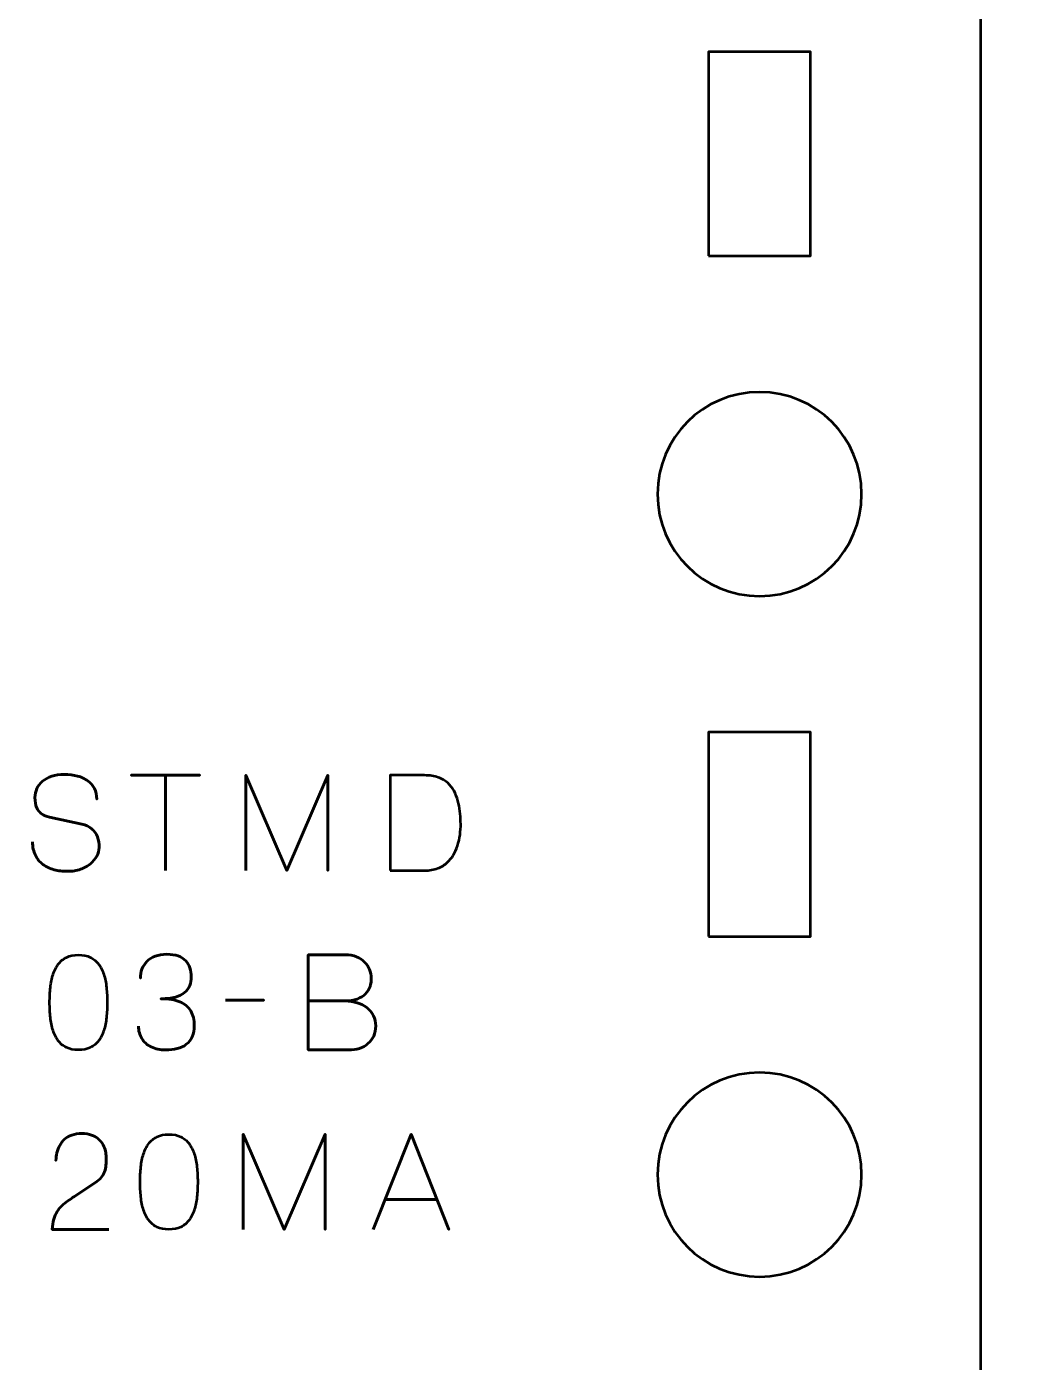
# Model space of a CAD drawing. Header units: centimetres. Extents: x -21 to 0, y -29.7 to 0.
# Drawn here: x -10.654 to -7.684, y -22.202 to -18.276 of the extents above; entities that cross this region are included whole.
import ezdxf

# ---------------------------------------------------------------- set-up
doc = ezdxf.new("R2010")
doc.units = ezdxf.units.CM
doc.header["$MEASUREMENT"] = 0
doc.layers.add('Layer 1', color=7, linetype='Continuous')

msp = doc.modelspace()

# ---------------------------------------------------------------- linework, layer by layer
at = {"layer": 'Layer 1', "color": 22, "lineweight": 53}
msp.add_open_spline([(-21, -29.19991), (-21, -29.19991), (-21, -0.49996), (-21, -0.49996), (-21, -0.49996), (-21, -0.22299), (-20.77691, 0), (-20.49991, 0), (-20.49991, 0), (-20.49991, 0), (-0.5001, 0), (-0.5001, 0), (-0.5001, 0), (-0.22296, 0), (0, -0.22299), (0, -0.49996), (0, -0.49996), (0, -0.49996), (0, -29.19991), (0, -29.19991), (0, -29.19991), (0, -29.47691), (-0.22296, -29.7), (-0.5001, -29.7), (-0.5001, -29.7), (-0.5001, -29.7), (-20.49991, -29.7), (-20.49991, -29.7), (-20.49991, -29.7), (-20.77691, -29.7), (-21, -29.47691), (-21, -29.19991)], degree=3, knots=[0, 0, 0, 0, 0.125, 0.125, 0.125, 0.125, 0.25, 0.25, 0.25, 0.25, 0.375, 0.375, 0.375, 0.375, 0.5, 0.5, 0.5, 0.5, 0.625, 0.625, 0.625, 0.625, 0.75, 0.75, 0.75, 0.75, 0.875, 0.875, 0.875, 0.875, 1, 1, 1, 1], dxfattribs=at)
at = {"layer": 'Layer 1', "color": 114, "lineweight": 53}
msp.add_open_spline([(-13.15006, -25.79993), (-13.15006, -25.79993), (-13.15006, -15.49995), (-13.15006, -15.49995), (-13.15006, -15.49995), (-13.15006, -15.22295), (-12.92697, -14.99999), (-12.64997, -14.99999), (-12.64997, -14.99999), (-12.64997, -14.99999), (-8.3501, -14.99999), (-8.3501, -14.99999), (-8.3501, -14.99999), (-8.07296, -14.99999), (-7.85, -15.22295), (-7.85, -15.49995), (-7.85, -15.49995), (-7.85, -15.49995), (-7.85, -25.79993), (-7.85, -25.79993), (-7.85, -25.79993), (-7.85, -26.07693), (-8.07296, -26.30003), (-8.3501, -26.30003), (-8.3501, -26.30003), (-8.3501, -26.30003), (-12.64997, -26.30003), (-12.64997, -26.30003), (-12.64997, -26.30003), (-12.92697, -26.30003), (-13.15006, -26.07693), (-13.15006, -25.79993)], degree=3, knots=[0, 0, 0, 0, 0.125, 0.125, 0.125, 0.125, 0.25, 0.25, 0.25, 0.25, 0.375, 0.375, 0.375, 0.375, 0.5, 0.5, 0.5, 0.5, 0.625, 0.625, 0.625, 0.625, 0.75, 0.75, 0.75, 0.75, 0.875, 0.875, 0.875, 0.875, 1, 1, 1, 1], dxfattribs=at)
at = {"layer": 'Layer 1', "lineweight": 53}
for points in [[(-8.6501, -18.94997), (-8.6501, -18.94997), (-8.6501, -18.34997), (-8.6501, -18.34997), (-8.6501, -18.34997), (-8.6501, -18.34997), (-8.3501, -18.34997), (-8.3501, -18.34997), (-8.3501, -18.34997), (-8.3501, -18.34997), (-8.3501, -18.94997), (-8.3501, -18.94997), (-8.3501, -18.94997), (-8.3501, -18.94997), (-8.6501, -18.94997), (-8.6501, -18.94997)], [(-8.50003, -19.35002), (-8.33436, -19.35002), (-8.20003, -19.48426), (-8.20003, -19.65003), (-8.20003, -19.65003), (-8.20003, -19.81569), (-8.33436, -19.95003), (-8.50003, -19.95003), (-8.50003, -19.95003), (-8.66566, -19.95003), (-8.80003, -19.81569), (-8.80003, -19.65003), (-8.80003, -19.65003), (-8.80003, -19.48426), (-8.66566, -19.35002), (-8.50003, -19.35002)], [(-8.6501, -20.94994), (-8.6501, -20.94994), (-8.6501, -20.34994), (-8.6501, -20.34994), (-8.6501, -20.34994), (-8.6501, -20.34994), (-8.3501, -20.34994), (-8.3501, -20.34994), (-8.3501, -20.34994), (-8.3501, -20.34994), (-8.3501, -20.94994), (-8.3501, -20.94994), (-8.3501, -20.94994), (-8.3501, -20.94994), (-8.6501, -20.94994), (-8.6501, -20.94994)], [(-8.50003, -21.34999), (-8.33436, -21.34999), (-8.20003, -21.48433), (-8.20003, -21.64999), (-8.20003, -21.64999), (-8.20003, -21.81562), (-8.33436, -21.95), (-8.50003, -21.95), (-8.50003, -21.95), (-8.66566, -21.95), (-8.80003, -21.81562), (-8.80003, -21.64999), (-8.80003, -21.64999), (-8.80003, -21.48433), (-8.66566, -21.34999), (-8.50003, -21.34999)]]:
    msp.add_open_spline(points, degree=3, knots=[0, 0, 0, 0, 0.25, 0.25, 0.25, 0.25, 0.5, 0.5, 0.5, 0.5, 0.75, 0.75, 0.75, 0.75, 1, 1, 1, 1], dxfattribs=at)
at = {"layer": 'Layer 1', "color": 30, "lineweight": 53}
for points, knots in [([(-10.63666, -20.67172), (-10.63653, -20.68718), (-10.63381, -20.70044), (-10.62838, -20.7115), (-10.62838, -20.7115), (-10.62301, -20.72249), (-10.61551, -20.73148), (-10.60607, -20.73847), (-10.60607, -20.73847), (-10.59656, -20.74539), (-10.58563, -20.7505), (-10.57328, -20.7538), (-10.57328, -20.7538), (-10.56099, -20.75703), (-10.54779, -20.75865), (-10.53382, -20.75865), (-10.53382, -20.75865), (-10.51972, -20.75858), (-10.50705, -20.75651), (-10.49573, -20.75257), (-10.49573, -20.75257), (-10.48448, -20.74862), (-10.47484, -20.74332), (-10.46675, -20.73666), (-10.46675, -20.73666), (-10.45873, -20.73), (-10.45253, -20.72256), (-10.44813, -20.71428), (-10.44813, -20.71428), (-10.44373, -20.706), (-10.4414, -20.69753), (-10.44108, -20.6888), (-10.44108, -20.6888), (-10.44069, -20.67735), (-10.44237, -20.66687), (-10.44606, -20.65743), (-10.44606, -20.65743), (-10.44974, -20.64799), (-10.45544, -20.6401), (-10.46313, -20.63363), (-10.46313, -20.63363), (-10.47076, -20.62716), (-10.4804, -20.62263), (-10.49191, -20.62011), (-10.49191, -20.62011), (-10.49191, -20.62011), (-10.58699, -20.59954), (-10.58699, -20.59954), (-10.58699, -20.59954), (-10.59591, -20.59767), (-10.60361, -20.5945), (-10.60995, -20.5901), (-10.60995, -20.5901), (-10.61629, -20.58564), (-10.6212, -20.57949), (-10.62456, -20.5716), (-10.62456, -20.5716), (-10.62793, -20.56378), (-10.62967, -20.55382), (-10.62967, -20.54172), (-10.62967, -20.54172), (-10.62967, -20.53254), (-10.6278, -20.52387), (-10.62398, -20.51572), (-10.62398, -20.51572), (-10.62023, -20.50757), (-10.61467, -20.50039), (-10.60736, -20.49406), (-10.60736, -20.49406), (-10.60005, -20.48778), (-10.591, -20.48287), (-10.58026, -20.47931), (-10.58026, -20.47931), (-10.56946, -20.47569), (-10.55711, -20.47388), (-10.54314, -20.47381), (-10.54314, -20.47381), (-10.5291, -20.47381), (-10.51623, -20.47543), (-10.50446, -20.47866), (-10.50446, -20.47866), (-10.49275, -20.4819), (-10.4826, -20.48655), (-10.47406, -20.49276), (-10.47406, -20.49276), (-10.46553, -20.49897), (-10.45893, -20.5066), (-10.4544, -20.51553), (-10.4544, -20.51553), (-10.44987, -20.52452), (-10.44774, -20.5348), (-10.44806, -20.54638), (-10.44806, -20.54638), (-10.44774, -20.5348), (-10.44987, -20.52452), (-10.4544, -20.51553), (-10.4544, -20.51553), (-10.45893, -20.5066), (-10.46553, -20.49897), (-10.47406, -20.49276), (-10.47406, -20.49276), (-10.4826, -20.48655), (-10.49275, -20.4819), (-10.50446, -20.47866), (-10.50446, -20.47866), (-10.51623, -20.47543), (-10.5291, -20.47381), (-10.54314, -20.47381), (-10.54314, -20.47381), (-10.55711, -20.47388), (-10.56946, -20.47569), (-10.58026, -20.47931), (-10.58026, -20.47931), (-10.591, -20.48287), (-10.60005, -20.48778), (-10.60736, -20.49406), (-10.60736, -20.49406), (-10.61467, -20.50039), (-10.62023, -20.50757), (-10.62398, -20.51572), (-10.62398, -20.51572), (-10.6278, -20.52387), (-10.62967, -20.53254), (-10.62967, -20.54172), (-10.62967, -20.54172), (-10.62967, -20.55382), (-10.62799, -20.56378), (-10.62476, -20.57154), (-10.62476, -20.57154), (-10.62146, -20.57936), (-10.61661, -20.58544), (-10.61027, -20.58991), (-10.61027, -20.58991), (-10.60393, -20.5943), (-10.59617, -20.59754), (-10.58699, -20.59954), (-10.58699, -20.59954), (-10.58699, -20.59954), (-10.49191, -20.62011), (-10.49191, -20.62011), (-10.49191, -20.62011), (-10.48014, -20.62263), (-10.47044, -20.62716), (-10.46281, -20.63363), (-10.46281, -20.63363), (-10.45511, -20.6401), (-10.44949, -20.64799), (-10.44586, -20.65743), (-10.44586, -20.65743), (-10.44231, -20.66687), (-10.44069, -20.67735), (-10.44108, -20.6888), (-10.44108, -20.6888), (-10.4414, -20.69753), (-10.44373, -20.706), (-10.44813, -20.71428), (-10.44813, -20.71428), (-10.45253, -20.72256), (-10.45873, -20.73), (-10.46675, -20.73666), (-10.46675, -20.73666), (-10.47484, -20.74332), (-10.48448, -20.74862), (-10.49573, -20.75257), (-10.49573, -20.75257), (-10.50705, -20.75651), (-10.51972, -20.75858), (-10.53382, -20.75865), (-10.53382, -20.75865), (-10.54779, -20.75865), (-10.56099, -20.75703), (-10.57328, -20.7538), (-10.57328, -20.7538), (-10.58563, -20.7505), (-10.59656, -20.74539), (-10.60607, -20.73847), (-10.60607, -20.73847), (-10.61551, -20.73148), (-10.62301, -20.72249), (-10.62838, -20.7115), (-10.62838, -20.7115), (-10.63381, -20.70044), (-10.63653, -20.68718), (-10.63666, -20.67172)], [0, 0, 0, 0, 0.0217391, 0.0217391, 0.0217391, 0.0217391, 0.0434783, 0.0434783, 0.0434783, 0.0434783, 0.0652174, 0.0652174, 0.0652174, 0.0652174, 0.0869565, 0.0869565, 0.0869565, 0.0869565, 0.1086957, 0.1086957, 0.1086957, 0.1086957, 0.1304348, 0.1304348, 0.1304348, 0.1304348, 0.1521739, 0.1521739, 0.1521739, 0.1521739, 0.173913, 0.173913, 0.173913, 0.173913, 0.1956522, 0.1956522, 0.1956522, 0.1956522, 0.2173913, 0.2173913, 0.2173913, 0.2173913, 0.2391304, 0.2391304, 0.2391304, 0.2391304, 0.2608696, 0.2608696, 0.2608696, 0.2608696, 0.2826087, 0.2826087, 0.2826087, 0.2826087, 0.3043478, 0.3043478, 0.3043478, 0.3043478, 0.326087, 0.326087, 0.326087, 0.326087, 0.3478261, 0.3478261, 0.3478261, 0.3478261, 0.3695652, 0.3695652, 0.3695652, 0.3695652, 0.3913043, 0.3913043, 0.3913043, 0.3913043, 0.4130435, 0.4130435, 0.4130435, 0.4130435, 0.4347826, 0.4347826, 0.4347826, 0.4347826, 0.4565217, 0.4565217, 0.4565217, 0.4565217, 0.4782609, 0.4782609, 0.4782609, 0.4782609, 0.5, 0.5, 0.5, 0.5, 0.5217391, 0.5217391, 0.5217391, 0.5217391, 0.5434783, 0.5434783, 0.5434783, 0.5434783, 0.5652174, 0.5652174, 0.5652174, 0.5652174, 0.5869565, 0.5869565, 0.5869565, 0.5869565, 0.6086957, 0.6086957, 0.6086957, 0.6086957, 0.6304348, 0.6304348, 0.6304348, 0.6304348, 0.6521739, 0.6521739, 0.6521739, 0.6521739, 0.673913, 0.673913, 0.673913, 0.673913, 0.6956522, 0.6956522, 0.6956522, 0.6956522, 0.7173913, 0.7173913, 0.7173913, 0.7173913, 0.7391304, 0.7391304, 0.7391304, 0.7391304, 0.7608696, 0.7608696, 0.7608696, 0.7608696, 0.7826087, 0.7826087, 0.7826087, 0.7826087, 0.8043478, 0.8043478, 0.8043478, 0.8043478, 0.826087, 0.826087, 0.826087, 0.826087, 0.8478261, 0.8478261, 0.8478261, 0.8478261, 0.8695652, 0.8695652, 0.8695652, 0.8695652, 0.8913043, 0.8913043, 0.8913043, 0.8913043, 0.9130435, 0.9130435, 0.9130435, 0.9130435, 0.9347826, 0.9347826, 0.9347826, 0.9347826, 0.9565217, 0.9565217, 0.9565217, 0.9565217, 0.9782609, 0.9782609, 0.9782609, 0.9782609, 1, 1, 1, 1]), ([(-10.24627, -20.75632), (-10.24627, -20.75632), (-10.24627, -20.47653), (-10.24627, -20.47653), (-10.24627, -20.47653), (-10.24627, -20.47653), (-10.34678, -20.47653), (-10.34678, -20.47653), (-10.34678, -20.47653), (-10.34678, -20.47653), (-10.14499, -20.47653), (-10.14499, -20.47653), (-10.14499, -20.47653), (-10.14499, -20.47653), (-10.24627, -20.47653), (-10.24627, -20.47653), (-10.24627, -20.47653), (-10.24627, -20.47653), (-10.24627, -20.75632), (-10.24627, -20.75632)], [0, 0, 0, 0, 0.2, 0.2, 0.2, 0.2, 0.4, 0.4, 0.4, 0.4, 0.6, 0.6, 0.6, 0.6, 0.8, 0.8, 0.8, 0.8, 1, 1, 1, 1]), ([(-10.00956, -20.75632), (-10.00956, -20.75632), (-10.00956, -20.47653), (-10.00956, -20.47653), (-10.00956, -20.47653), (-10.00956, -20.47653), (-9.88926, -20.75632), (-9.88926, -20.75632), (-9.88926, -20.75632), (-9.88926, -20.75632), (-9.76857, -20.47653), (-9.76857, -20.47653), (-9.76857, -20.47653), (-9.76857, -20.47653), (-9.76857, -20.75632), (-9.76857, -20.75632), (-9.76857, -20.75632), (-9.76857, -20.75632), (-9.76857, -20.47653), (-9.76857, -20.47653), (-9.76857, -20.47653), (-9.76857, -20.47653), (-9.88926, -20.75632), (-9.88926, -20.75632), (-9.88926, -20.75632), (-9.88926, -20.75632), (-10.00956, -20.47653), (-10.00956, -20.47653), (-10.00956, -20.47653), (-10.00956, -20.47653), (-10.00956, -20.75632), (-10.00956, -20.75632)], [0, 0, 0, 0, 0.125, 0.125, 0.125, 0.125, 0.25, 0.25, 0.25, 0.25, 0.375, 0.375, 0.375, 0.375, 0.5, 0.5, 0.5, 0.5, 0.625, 0.625, 0.625, 0.625, 0.75, 0.75, 0.75, 0.75, 0.875, 0.875, 0.875, 0.875, 1, 1, 1, 1]), ([(-9.58541, -20.75632), (-9.58541, -20.75632), (-9.58541, -20.47653), (-9.58541, -20.47653), (-9.58541, -20.47653), (-9.58541, -20.47653), (-9.48451, -20.47653), (-9.48451, -20.47653), (-9.48451, -20.47653), (-9.46919, -20.47659), (-9.45593, -20.4786), (-9.44474, -20.48254), (-9.44474, -20.48254), (-9.43361, -20.48649), (-9.42417, -20.49192), (-9.41654, -20.49878), (-9.41654, -20.49878), (-9.40884, -20.5057), (-9.40263, -20.51365), (-9.39778, -20.52258), (-9.39778, -20.52258), (-9.39293, -20.53157), (-9.38918, -20.54114), (-9.38653, -20.55129), (-9.38653, -20.55129), (-9.38388, -20.56138), (-9.382, -20.57167), (-9.38084, -20.58208), (-9.38084, -20.58208), (-9.37967, -20.59249), (-9.3789, -20.60258), (-9.37857, -20.61235), (-9.37857, -20.61235), (-9.37812, -20.62212), (-9.37844, -20.6324), (-9.37948, -20.6432), (-9.37948, -20.6432), (-9.38051, -20.654), (-9.38245, -20.6648), (-9.38536, -20.67554), (-9.38536, -20.67554), (-9.38821, -20.68628), (-9.39228, -20.69649), (-9.39752, -20.70613), (-9.39752, -20.70613), (-9.4027, -20.71583), (-9.40929, -20.72443), (-9.41719, -20.73194), (-9.41719, -20.73194), (-9.42514, -20.73944), (-9.43465, -20.74539), (-9.44577, -20.74972), (-9.44577, -20.74972), (-9.4569, -20.75406), (-9.46983, -20.75626), (-9.48451, -20.75632), (-9.48451, -20.75632), (-9.48451, -20.75632), (-9.58541, -20.75632), (-9.58541, -20.75632)], [0, 0, 0, 0, 0.0666667, 0.0666667, 0.0666667, 0.0666667, 0.1333333, 0.1333333, 0.1333333, 0.1333333, 0.2, 0.2, 0.2, 0.2, 0.2666667, 0.2666667, 0.2666667, 0.2666667, 0.3333333, 0.3333333, 0.3333333, 0.3333333, 0.4, 0.4, 0.4, 0.4, 0.4666667, 0.4666667, 0.4666667, 0.4666667, 0.5333333, 0.5333333, 0.5333333, 0.5333333, 0.6, 0.6, 0.6, 0.6, 0.6666667, 0.6666667, 0.6666667, 0.6666667, 0.7333333, 0.7333333, 0.7333333, 0.7333333, 0.8, 0.8, 0.8, 0.8, 0.8666667, 0.8666667, 0.8666667, 0.8666667, 0.9333333, 0.9333333, 0.9333333, 0.9333333, 1, 1, 1, 1]), ([(-9.58541, -20.75632), (-9.58541, -20.75632), (-9.58541, -20.47653), (-9.58541, -20.47653), (-9.58541, -20.47653), (-9.58541, -20.47653), (-9.48451, -20.47653), (-9.48451, -20.47653), (-9.48451, -20.47653), (-9.46919, -20.47659), (-9.45593, -20.4786), (-9.44474, -20.48254), (-9.44474, -20.48254), (-9.43361, -20.48649), (-9.42417, -20.49192), (-9.41654, -20.49878), (-9.41654, -20.49878), (-9.40884, -20.5057), (-9.40263, -20.51365), (-9.39778, -20.52258), (-9.39778, -20.52258), (-9.39293, -20.53157), (-9.38918, -20.54114), (-9.38653, -20.55129), (-9.38653, -20.55129), (-9.38388, -20.56138), (-9.382, -20.57167), (-9.38084, -20.58208), (-9.38084, -20.58208), (-9.37967, -20.59249), (-9.3789, -20.60258), (-9.37857, -20.61235), (-9.37857, -20.61235), (-9.37812, -20.62212), (-9.37844, -20.6324), (-9.37948, -20.6432), (-9.37948, -20.6432), (-9.38051, -20.654), (-9.38245, -20.6648), (-9.38536, -20.67554), (-9.38536, -20.67554), (-9.38821, -20.68628), (-9.39228, -20.69649), (-9.39752, -20.70613), (-9.39752, -20.70613), (-9.4027, -20.71583), (-9.40929, -20.72443), (-9.41719, -20.73194), (-9.41719, -20.73194), (-9.42514, -20.73944), (-9.43465, -20.74539), (-9.44577, -20.74972), (-9.44577, -20.74972), (-9.4569, -20.75406), (-9.46983, -20.75626), (-9.48451, -20.75632), (-9.48451, -20.75632), (-9.48451, -20.75632), (-9.58541, -20.75632), (-9.58541, -20.75632)], [0, 0, 0, 0, 0.0666667, 0.0666667, 0.0666667, 0.0666667, 0.1333333, 0.1333333, 0.1333333, 0.1333333, 0.2, 0.2, 0.2, 0.2, 0.2666667, 0.2666667, 0.2666667, 0.2666667, 0.3333333, 0.3333333, 0.3333333, 0.3333333, 0.4, 0.4, 0.4, 0.4, 0.4666667, 0.4666667, 0.4666667, 0.4666667, 0.5333333, 0.5333333, 0.5333333, 0.5333333, 0.6, 0.6, 0.6, 0.6, 0.6666667, 0.6666667, 0.6666667, 0.6666667, 0.7333333, 0.7333333, 0.7333333, 0.7333333, 0.8, 0.8, 0.8, 0.8, 0.8666667, 0.8666667, 0.8666667, 0.8666667, 0.9333333, 0.9333333, 0.9333333, 0.9333333, 1, 1, 1, 1]), ([(-10.5018, -21.2837), (-10.48822, -21.28364), (-10.47651, -21.28124), (-10.46675, -21.27659), (-10.46675, -21.27659), (-10.45705, -21.27193), (-10.44896, -21.26527), (-10.44249, -21.25679), (-10.44249, -21.25679), (-10.43609, -21.24826), (-10.43105, -21.23817), (-10.42729, -21.22653), (-10.42729, -21.22653), (-10.42361, -21.21488), (-10.42096, -21.20214), (-10.41947, -21.18817), (-10.41947, -21.18817), (-10.41792, -21.1742), (-10.41714, -21.15952), (-10.41721, -21.144), (-10.41721, -21.144), (-10.41714, -21.12854), (-10.41792, -21.11386), (-10.41947, -21.09995), (-10.41947, -21.09995), (-10.42096, -21.08605), (-10.42361, -21.07324), (-10.42729, -21.0616), (-10.42729, -21.0616), (-10.43105, -21.05002), (-10.43609, -21.03993), (-10.44249, -21.03133), (-10.44249, -21.03133), (-10.44896, -21.02279), (-10.45705, -21.01613), (-10.46675, -21.01148), (-10.46675, -21.01148), (-10.47651, -21.00675), (-10.48822, -21.00436), (-10.5018, -21.0043), (-10.5018, -21.0043), (-10.51538, -21.00436), (-10.52709, -21.00675), (-10.53686, -21.01148), (-10.53686, -21.01148), (-10.54656, -21.01613), (-10.55464, -21.02279), (-10.56111, -21.03133), (-10.56111, -21.03133), (-10.56751, -21.03993), (-10.57256, -21.05002), (-10.57631, -21.0616), (-10.57631, -21.0616), (-10.58, -21.07324), (-10.58265, -21.08605), (-10.58414, -21.09995), (-10.58414, -21.09995), (-10.58569, -21.11386), (-10.58646, -21.12854), (-10.5864, -21.144), (-10.5864, -21.144), (-10.58646, -21.15952), (-10.58569, -21.1742), (-10.58414, -21.18817), (-10.58414, -21.18817), (-10.58265, -21.20214), (-10.58, -21.21488), (-10.57631, -21.22653), (-10.57631, -21.22653), (-10.57256, -21.23817), (-10.56751, -21.24826), (-10.56111, -21.25679), (-10.56111, -21.25679), (-10.55464, -21.26527), (-10.54656, -21.27193), (-10.53686, -21.27659), (-10.53686, -21.27659), (-10.52709, -21.28124), (-10.51538, -21.28364), (-10.5018, -21.2837)], [0, 0, 0, 0, 0.05, 0.05, 0.05, 0.05, 0.1, 0.1, 0.1, 0.1, 0.15, 0.15, 0.15, 0.15, 0.2, 0.2, 0.2, 0.2, 0.25, 0.25, 0.25, 0.25, 0.3, 0.3, 0.3, 0.3, 0.35, 0.35, 0.35, 0.35, 0.4, 0.4, 0.4, 0.4, 0.45, 0.45, 0.45, 0.45, 0.5, 0.5, 0.5, 0.5, 0.55, 0.55, 0.55, 0.55, 0.6, 0.6, 0.6, 0.6, 0.65, 0.65, 0.65, 0.65, 0.7, 0.7, 0.7, 0.7, 0.75, 0.75, 0.75, 0.75, 0.8, 0.8, 0.8, 0.8, 0.85, 0.85, 0.85, 0.85, 0.9, 0.9, 0.9, 0.9, 0.95, 0.95, 0.95, 0.95, 1, 1, 1, 1]), ([(-10.5018, -21.2837), (-10.48822, -21.28364), (-10.47651, -21.28124), (-10.46675, -21.27659), (-10.46675, -21.27659), (-10.45705, -21.27193), (-10.44896, -21.26527), (-10.44249, -21.25679), (-10.44249, -21.25679), (-10.43609, -21.24826), (-10.43105, -21.23817), (-10.42729, -21.22653), (-10.42729, -21.22653), (-10.42361, -21.21488), (-10.42096, -21.20214), (-10.41947, -21.18817), (-10.41947, -21.18817), (-10.41792, -21.1742), (-10.41714, -21.15952), (-10.41721, -21.144), (-10.41721, -21.144), (-10.41714, -21.12854), (-10.41792, -21.11386), (-10.41947, -21.09995), (-10.41947, -21.09995), (-10.42096, -21.08605), (-10.42361, -21.07324), (-10.42729, -21.0616), (-10.42729, -21.0616), (-10.43105, -21.05002), (-10.43609, -21.03993), (-10.44249, -21.03133), (-10.44249, -21.03133), (-10.44896, -21.02279), (-10.45705, -21.01613), (-10.46675, -21.01148), (-10.46675, -21.01148), (-10.47651, -21.00675), (-10.48822, -21.00436), (-10.5018, -21.0043), (-10.5018, -21.0043), (-10.51538, -21.00436), (-10.52709, -21.00675), (-10.53686, -21.01148), (-10.53686, -21.01148), (-10.54656, -21.01613), (-10.55464, -21.02279), (-10.56111, -21.03133), (-10.56111, -21.03133), (-10.56751, -21.03993), (-10.57256, -21.05002), (-10.57631, -21.0616), (-10.57631, -21.0616), (-10.58, -21.07324), (-10.58265, -21.08605), (-10.58414, -21.09995), (-10.58414, -21.09995), (-10.58569, -21.11386), (-10.58646, -21.12854), (-10.5864, -21.144), (-10.5864, -21.144), (-10.58646, -21.15952), (-10.58569, -21.1742), (-10.58414, -21.18817), (-10.58414, -21.18817), (-10.58265, -21.20214), (-10.58, -21.21488), (-10.57631, -21.22653), (-10.57631, -21.22653), (-10.57256, -21.23817), (-10.56751, -21.24826), (-10.56111, -21.25679), (-10.56111, -21.25679), (-10.55464, -21.26527), (-10.54656, -21.27193), (-10.53686, -21.27659), (-10.53686, -21.27659), (-10.52709, -21.28124), (-10.51538, -21.28364), (-10.5018, -21.2837)], [0, 0, 0, 0, 0.05, 0.05, 0.05, 0.05, 0.1, 0.1, 0.1, 0.1, 0.15, 0.15, 0.15, 0.15, 0.2, 0.2, 0.2, 0.2, 0.25, 0.25, 0.25, 0.25, 0.3, 0.3, 0.3, 0.3, 0.35, 0.35, 0.35, 0.35, 0.4, 0.4, 0.4, 0.4, 0.45, 0.45, 0.45, 0.45, 0.5, 0.5, 0.5, 0.5, 0.55, 0.55, 0.55, 0.55, 0.6, 0.6, 0.6, 0.6, 0.65, 0.65, 0.65, 0.65, 0.7, 0.7, 0.7, 0.7, 0.75, 0.75, 0.75, 0.75, 0.8, 0.8, 0.8, 0.8, 0.85, 0.85, 0.85, 0.85, 0.9, 0.9, 0.9, 0.9, 0.95, 0.95, 0.95, 0.95, 1, 1, 1, 1]), ([(-10.32524, -21.21346), (-10.32517, -21.22743), (-10.32194, -21.23959), (-10.31554, -21.25013), (-10.31554, -21.25013), (-10.30914, -21.26061), (-10.30002, -21.26882), (-10.28812, -21.27471), (-10.28812, -21.27471), (-10.27621, -21.2806), (-10.26192, -21.28357), (-10.2453, -21.2837), (-10.2453, -21.2837), (-10.23282, -21.2837), (-10.2215, -21.28241), (-10.21121, -21.27969), (-10.21121, -21.27969), (-10.201, -21.27697), (-10.1922, -21.27277), (-10.18476, -21.26701), (-10.18476, -21.26701), (-10.17732, -21.26126), (-10.17163, -21.25382), (-10.16756, -21.24476), (-10.16756, -21.24476), (-10.16355, -21.23565), (-10.16154, -21.22471), (-10.16148, -21.21191), (-10.16148, -21.21191), (-10.16141, -21.19483), (-10.16491, -21.18041), (-10.17183, -21.1687), (-10.17183, -21.1687), (-10.17875, -21.157), (-10.18948, -21.1482), (-10.20391, -21.14219), (-10.20391, -21.14219), (-10.21833, -21.13617), (-10.23683, -21.13313), (-10.25927, -21.13313), (-10.25927, -21.13313), (-10.24252, -21.1332), (-10.22848, -21.13165), (-10.21704, -21.12848), (-10.21704, -21.12848), (-10.20565, -21.12531), (-10.19653, -21.12084), (-10.18968, -21.11502), (-10.18968, -21.11502), (-10.18282, -21.10927), (-10.17784, -21.10241), (-10.17487, -21.09452), (-10.17487, -21.09452), (-10.17183, -21.08669), (-10.17034, -21.07809), (-10.1704, -21.06871), (-10.1704, -21.06871), (-10.17034, -21.05934), (-10.17163, -21.05067), (-10.17422, -21.04265), (-10.17422, -21.04265), (-10.17674, -21.03463), (-10.18088, -21.02758), (-10.18651, -21.02157), (-10.18651, -21.02157), (-10.19213, -21.01555), (-10.19957, -21.01083), (-10.20869, -21.00747), (-10.20869, -21.00747), (-10.21788, -21.0041), (-10.22907, -21.00242), (-10.24219, -21.00236), (-10.24219, -21.00236), (-10.25526, -21.00242), (-10.26671, -21.00436), (-10.27641, -21.00811), (-10.27641, -21.00811), (-10.28617, -21.01186), (-10.29419, -21.01697), (-10.30066, -21.02351), (-10.30066, -21.02351), (-10.30707, -21.03004), (-10.31185, -21.03748), (-10.31502, -21.04588), (-10.31502, -21.04588), (-10.31825, -21.05429), (-10.31981, -21.06322), (-10.31981, -21.0726), (-10.31981, -21.0726), (-10.31981, -21.06322), (-10.31825, -21.05429), (-10.31502, -21.04588), (-10.31502, -21.04588), (-10.31185, -21.03748), (-10.30707, -21.03004), (-10.30066, -21.02351), (-10.30066, -21.02351), (-10.29419, -21.01697), (-10.28617, -21.01186), (-10.27641, -21.00811), (-10.27641, -21.00811), (-10.26671, -21.00436), (-10.25526, -21.00242), (-10.24219, -21.00236), (-10.24219, -21.00236), (-10.22907, -21.00242), (-10.21788, -21.0041), (-10.20869, -21.00747), (-10.20869, -21.00747), (-10.19957, -21.01083), (-10.19213, -21.01555), (-10.18651, -21.02157), (-10.18651, -21.02157), (-10.18088, -21.02758), (-10.17674, -21.03463), (-10.17422, -21.04265), (-10.17422, -21.04265), (-10.17163, -21.05067), (-10.17034, -21.05934), (-10.1704, -21.06871), (-10.1704, -21.06871), (-10.17034, -21.07809), (-10.17183, -21.08669), (-10.17487, -21.09452), (-10.17487, -21.09452), (-10.17784, -21.10241), (-10.18282, -21.10927), (-10.18968, -21.11502), (-10.18968, -21.11502), (-10.19653, -21.12084), (-10.20565, -21.12531), (-10.21704, -21.12848), (-10.21704, -21.12848), (-10.22848, -21.13165), (-10.24252, -21.1332), (-10.25927, -21.13313), (-10.25927, -21.13313), (-10.23683, -21.13313), (-10.21833, -21.13617), (-10.20391, -21.14219), (-10.20391, -21.14219), (-10.18948, -21.1482), (-10.17875, -21.157), (-10.17183, -21.1687), (-10.17183, -21.1687), (-10.16491, -21.18041), (-10.16141, -21.19483), (-10.16148, -21.21191), (-10.16148, -21.21191), (-10.16154, -21.22471), (-10.16355, -21.23565), (-10.16756, -21.24476), (-10.16756, -21.24476), (-10.17163, -21.25382), (-10.17732, -21.26126), (-10.18476, -21.26701), (-10.18476, -21.26701), (-10.1922, -21.27277), (-10.201, -21.27697), (-10.21121, -21.27969), (-10.21121, -21.27969), (-10.2215, -21.28241), (-10.23282, -21.2837), (-10.2453, -21.2837), (-10.2453, -21.2837), (-10.26192, -21.28357), (-10.27621, -21.2806), (-10.28812, -21.27471), (-10.28812, -21.27471), (-10.30002, -21.26882), (-10.30914, -21.26061), (-10.31554, -21.25013), (-10.31554, -21.25013), (-10.32194, -21.23959), (-10.32517, -21.22743), (-10.32524, -21.21346)], [0, 0, 0, 0, 0.0227273, 0.0227273, 0.0227273, 0.0227273, 0.0454545, 0.0454545, 0.0454545, 0.0454545, 0.0681818, 0.0681818, 0.0681818, 0.0681818, 0.0909091, 0.0909091, 0.0909091, 0.0909091, 0.1136364, 0.1136364, 0.1136364, 0.1136364, 0.1363636, 0.1363636, 0.1363636, 0.1363636, 0.1590909, 0.1590909, 0.1590909, 0.1590909, 0.1818182, 0.1818182, 0.1818182, 0.1818182, 0.2045455, 0.2045455, 0.2045455, 0.2045455, 0.2272727, 0.2272727, 0.2272727, 0.2272727, 0.25, 0.25, 0.25, 0.25, 0.2727273, 0.2727273, 0.2727273, 0.2727273, 0.2954545, 0.2954545, 0.2954545, 0.2954545, 0.3181818, 0.3181818, 0.3181818, 0.3181818, 0.3409091, 0.3409091, 0.3409091, 0.3409091, 0.3636364, 0.3636364, 0.3636364, 0.3636364, 0.3863636, 0.3863636, 0.3863636, 0.3863636, 0.4090909, 0.4090909, 0.4090909, 0.4090909, 0.4318182, 0.4318182, 0.4318182, 0.4318182, 0.4545455, 0.4545455, 0.4545455, 0.4545455, 0.4772727, 0.4772727, 0.4772727, 0.4772727, 0.5, 0.5, 0.5, 0.5, 0.5227273, 0.5227273, 0.5227273, 0.5227273, 0.5454545, 0.5454545, 0.5454545, 0.5454545, 0.5681818, 0.5681818, 0.5681818, 0.5681818, 0.5909091, 0.5909091, 0.5909091, 0.5909091, 0.6136364, 0.6136364, 0.6136364, 0.6136364, 0.6363636, 0.6363636, 0.6363636, 0.6363636, 0.6590909, 0.6590909, 0.6590909, 0.6590909, 0.6818182, 0.6818182, 0.6818182, 0.6818182, 0.7045455, 0.7045455, 0.7045455, 0.7045455, 0.7272727, 0.7272727, 0.7272727, 0.7272727, 0.75, 0.75, 0.75, 0.75, 0.7727273, 0.7727273, 0.7727273, 0.7727273, 0.7954545, 0.7954545, 0.7954545, 0.7954545, 0.8181818, 0.8181818, 0.8181818, 0.8181818, 0.8409091, 0.8409091, 0.8409091, 0.8409091, 0.8636364, 0.8636364, 0.8636364, 0.8636364, 0.8863636, 0.8863636, 0.8863636, 0.8863636, 0.9090909, 0.9090909, 0.9090909, 0.9090909, 0.9318182, 0.9318182, 0.9318182, 0.9318182, 0.9545455, 0.9545455, 0.9545455, 0.9545455, 0.9772727, 0.9772727, 0.9772727, 0.9772727, 1, 1, 1, 1]), ([(-9.8262, -21.13973), (-9.8262, -21.13973), (-9.71871, -21.13973), (-9.71871, -21.13973), (-9.71871, -21.13973), (-9.70474, -21.13967), (-9.69284, -21.13772), (-9.68281, -21.13391), (-9.68281, -21.13391), (-9.67285, -21.13016), (-9.66477, -21.12505), (-9.65849, -21.11865), (-9.65849, -21.11865), (-9.65222, -21.11224), (-9.64769, -21.105), (-9.64485, -21.09698), (-9.64485, -21.09698), (-9.64206, -21.08902), (-9.64077, -21.08074), (-9.64109, -21.07221), (-9.64109, -21.07221), (-9.64148, -21.06367), (-9.64329, -21.05539), (-9.64653, -21.04731), (-9.64653, -21.04731), (-9.6497, -21.03922), (-9.65448, -21.03191), (-9.66076, -21.02538), (-9.66076, -21.02538), (-9.66703, -21.01885), (-9.67486, -21.01367), (-9.68436, -21.00986), (-9.68436, -21.00986), (-9.69387, -21.00598), (-9.70506, -21.00397), (-9.71793, -21.00391), (-9.71793, -21.00391), (-9.71793, -21.00391), (-9.8262, -21.00391), (-9.8262, -21.00391), (-9.8262, -21.00391), (-9.8262, -21.00391), (-9.8262, -21.2837), (-9.8262, -21.2837), (-9.8262, -21.2837), (-9.8262, -21.2837), (-9.70706, -21.2837), (-9.70706, -21.2837), (-9.70706, -21.2837), (-9.69594, -21.2837), (-9.68559, -21.28208), (-9.67602, -21.27891), (-9.67602, -21.27891), (-9.66645, -21.27568), (-9.6581, -21.27109), (-9.65086, -21.26494), (-9.65086, -21.26494), (-9.64368, -21.25886), (-9.63805, -21.25149), (-9.63404, -21.24276), (-9.63404, -21.24276), (-9.63003, -21.23403), (-9.62797, -21.22413), (-9.6279, -21.21307), (-9.6279, -21.21307), (-9.62816, -21.20195), (-9.63049, -21.19192), (-9.63495, -21.18293), (-9.63495, -21.18293), (-9.63941, -21.17394), (-9.64562, -21.16625), (-9.65364, -21.15978), (-9.65364, -21.15978), (-9.66166, -21.15338), (-9.67123, -21.1484), (-9.68223, -21.14497), (-9.68223, -21.14497), (-9.69322, -21.14154), (-9.70538, -21.13979), (-9.71871, -21.13973), (-9.71871, -21.13973), (-9.70538, -21.13979), (-9.69322, -21.14154), (-9.68223, -21.14497), (-9.68223, -21.14497), (-9.67123, -21.1484), (-9.66166, -21.15338), (-9.65364, -21.15978), (-9.65364, -21.15978), (-9.64562, -21.16625), (-9.63941, -21.17394), (-9.63495, -21.18293), (-9.63495, -21.18293), (-9.63049, -21.19192), (-9.62816, -21.20195), (-9.6279, -21.21307), (-9.6279, -21.21307), (-9.62797, -21.22413), (-9.63003, -21.23403), (-9.63404, -21.24276), (-9.63404, -21.24276), (-9.63805, -21.25149), (-9.64368, -21.25886), (-9.65086, -21.26494), (-9.65086, -21.26494), (-9.6581, -21.27109), (-9.66645, -21.27568), (-9.67602, -21.27891), (-9.67602, -21.27891), (-9.68559, -21.28208), (-9.69594, -21.2837), (-9.70706, -21.2837), (-9.70706, -21.2837), (-9.70706, -21.2837), (-9.8262, -21.2837), (-9.8262, -21.2837), (-9.8262, -21.2837), (-9.8262, -21.2837), (-9.8262, -21.00391), (-9.8262, -21.00391), (-9.8262, -21.00391), (-9.8262, -21.00391), (-9.71793, -21.00391), (-9.71793, -21.00391), (-9.71793, -21.00391), (-9.70506, -21.00397), (-9.69387, -21.00598), (-9.68436, -21.00986), (-9.68436, -21.00986), (-9.67486, -21.01367), (-9.66703, -21.01885), (-9.66076, -21.02538), (-9.66076, -21.02538), (-9.65448, -21.03191), (-9.6497, -21.03922), (-9.64653, -21.04731), (-9.64653, -21.04731), (-9.64329, -21.05539), (-9.64148, -21.06367), (-9.64109, -21.07221), (-9.64109, -21.07221), (-9.64077, -21.08074), (-9.64206, -21.08902), (-9.64485, -21.09698), (-9.64485, -21.09698), (-9.64769, -21.105), (-9.65222, -21.11224), (-9.65849, -21.11865), (-9.65849, -21.11865), (-9.66477, -21.12505), (-9.67285, -21.13016), (-9.68281, -21.13391), (-9.68281, -21.13391), (-9.69284, -21.13772), (-9.70474, -21.13967), (-9.71871, -21.13973), (-9.71871, -21.13973), (-9.71871, -21.13973), (-9.8262, -21.13973), (-9.8262, -21.13973)], [0, 0, 0, 0, 0.025, 0.025, 0.025, 0.025, 0.05, 0.05, 0.05, 0.05, 0.075, 0.075, 0.075, 0.075, 0.1, 0.1, 0.1, 0.1, 0.125, 0.125, 0.125, 0.125, 0.15, 0.15, 0.15, 0.15, 0.175, 0.175, 0.175, 0.175, 0.2, 0.2, 0.2, 0.2, 0.225, 0.225, 0.225, 0.225, 0.25, 0.25, 0.25, 0.25, 0.275, 0.275, 0.275, 0.275, 0.3, 0.3, 0.3, 0.3, 0.325, 0.325, 0.325, 0.325, 0.35, 0.35, 0.35, 0.35, 0.375, 0.375, 0.375, 0.375, 0.4, 0.4, 0.4, 0.4, 0.425, 0.425, 0.425, 0.425, 0.45, 0.45, 0.45, 0.45, 0.475, 0.475, 0.475, 0.475, 0.5, 0.5, 0.5, 0.5, 0.525, 0.525, 0.525, 0.525, 0.55, 0.55, 0.55, 0.55, 0.575, 0.575, 0.575, 0.575, 0.6, 0.6, 0.6, 0.6, 0.625, 0.625, 0.625, 0.625, 0.65, 0.65, 0.65, 0.65, 0.675, 0.675, 0.675, 0.675, 0.7, 0.7, 0.7, 0.7, 0.725, 0.725, 0.725, 0.725, 0.75, 0.75, 0.75, 0.75, 0.775, 0.775, 0.775, 0.775, 0.8, 0.8, 0.8, 0.8, 0.825, 0.825, 0.825, 0.825, 0.85, 0.85, 0.85, 0.85, 0.875, 0.875, 0.875, 0.875, 0.9, 0.9, 0.9, 0.9, 0.925, 0.925, 0.925, 0.925, 0.95, 0.95, 0.95, 0.95, 0.975, 0.975, 0.975, 0.975, 1, 1, 1, 1]), ([(-10.0699, -21.1374), (-10.0699, -21.1374), (-9.95697, -21.1374), (-9.95697, -21.1374), (-9.95697, -21.1374), (-9.95697, -21.1374), (-10.0699, -21.1374), (-10.0699, -21.1374)], [0, 0, 0, 0, 0.5, 0.5, 0.5, 0.5, 1, 1, 1, 1]), ([(-10.41216, -21.81108), (-10.41216, -21.81108), (-10.57864, -21.81108), (-10.57864, -21.81108), (-10.57864, -21.81108), (-10.57832, -21.79983), (-10.57689, -21.78987), (-10.5745, -21.78133), (-10.5745, -21.78133), (-10.57204, -21.77279), (-10.56874, -21.76529), (-10.56467, -21.75882), (-10.56467, -21.75882), (-10.56053, -21.75235), (-10.55581, -21.7466), (-10.55044, -21.74155), (-10.55044, -21.74155), (-10.54507, -21.73644), (-10.53932, -21.73179), (-10.53311, -21.72739), (-10.53311, -21.72739), (-10.5269, -21.72306), (-10.5205, -21.71872), (-10.51383, -21.71445), (-10.51383, -21.71445), (-10.51383, -21.71445), (-10.44748, -21.67021), (-10.44748, -21.67021), (-10.44748, -21.67021), (-10.44068, -21.66543), (-10.43538, -21.66019), (-10.43163, -21.65456), (-10.43163, -21.65456), (-10.42781, -21.64894), (-10.42516, -21.64299), (-10.42354, -21.63671), (-10.42354, -21.63671), (-10.42199, -21.6305), (-10.42102, -21.6241), (-10.4207, -21.61763), (-10.4207, -21.61763), (-10.42038, -21.6111), (-10.42025, -21.60457), (-10.42031, -21.59804), (-10.42031, -21.59804), (-10.42031, -21.59267), (-10.42102, -21.58691), (-10.42245, -21.5807), (-10.42245, -21.5807), (-10.42393, -21.57456), (-10.42626, -21.56841), (-10.42956, -21.56233), (-10.42956, -21.56233), (-10.43286, -21.55625), (-10.43726, -21.55069), (-10.44275, -21.54565), (-10.44275, -21.54565), (-10.44825, -21.54067), (-10.45504, -21.53666), (-10.46313, -21.53362), (-10.46313, -21.53362), (-10.47121, -21.53058), (-10.48072, -21.52903), (-10.49171, -21.52896), (-10.49171, -21.52896), (-10.50277, -21.52903), (-10.51254, -21.53058), (-10.52095, -21.53355), (-10.52095, -21.53355), (-10.52936, -21.53653), (-10.53654, -21.54067), (-10.54249, -21.54591), (-10.54249, -21.54591), (-10.54844, -21.55114), (-10.55322, -21.55722), (-10.55697, -21.56402), (-10.55697, -21.56402), (-10.56072, -21.57081), (-10.56344, -21.57805), (-10.56519, -21.58568), (-10.56519, -21.58568), (-10.56693, -21.59331), (-10.56777, -21.60107), (-10.56777, -21.6089), (-10.56777, -21.6089), (-10.56777, -21.60107), (-10.56693, -21.59331), (-10.56519, -21.58568), (-10.56519, -21.58568), (-10.56344, -21.57805), (-10.56072, -21.57081), (-10.55697, -21.56402), (-10.55697, -21.56402), (-10.55322, -21.55722), (-10.54844, -21.55114), (-10.54249, -21.54591), (-10.54249, -21.54591), (-10.53654, -21.54067), (-10.52936, -21.53653), (-10.52095, -21.53355), (-10.52095, -21.53355), (-10.51254, -21.53058), (-10.50277, -21.52903), (-10.49171, -21.52896), (-10.49171, -21.52896), (-10.48072, -21.52903), (-10.47121, -21.53058), (-10.46313, -21.53362), (-10.46313, -21.53362), (-10.45504, -21.53666), (-10.44825, -21.54067), (-10.44275, -21.54565), (-10.44275, -21.54565), (-10.43726, -21.55069), (-10.43286, -21.55625), (-10.42956, -21.56233), (-10.42956, -21.56233), (-10.42626, -21.56841), (-10.42393, -21.57456), (-10.42245, -21.5807), (-10.42245, -21.5807), (-10.42102, -21.58691), (-10.42031, -21.59267), (-10.42031, -21.59804), (-10.42031, -21.59804), (-10.42025, -21.60457), (-10.42038, -21.6111), (-10.4207, -21.61763), (-10.4207, -21.61763), (-10.42102, -21.6241), (-10.42199, -21.6305), (-10.42354, -21.63671), (-10.42354, -21.63671), (-10.42516, -21.64299), (-10.42781, -21.64894), (-10.43163, -21.65456), (-10.43163, -21.65456), (-10.43538, -21.66019), (-10.44068, -21.66543), (-10.44748, -21.67021), (-10.44748, -21.67021), (-10.44748, -21.67021), (-10.51383, -21.71445), (-10.51383, -21.71445), (-10.51383, -21.71445), (-10.5205, -21.71872), (-10.5269, -21.72306), (-10.53311, -21.72739), (-10.53311, -21.72739), (-10.53932, -21.73179), (-10.54507, -21.73644), (-10.55044, -21.74155), (-10.55044, -21.74155), (-10.55581, -21.7466), (-10.56053, -21.75235), (-10.56467, -21.75882), (-10.56467, -21.75882), (-10.56874, -21.76529), (-10.57204, -21.77279), (-10.5745, -21.78133), (-10.5745, -21.78133), (-10.57689, -21.78987), (-10.57832, -21.79983), (-10.57864, -21.81108), (-10.57864, -21.81108), (-10.57864, -21.81108), (-10.41216, -21.81108), (-10.41216, -21.81108)], [0, 0, 0, 0, 0.0238095, 0.0238095, 0.0238095, 0.0238095, 0.047619, 0.047619, 0.047619, 0.047619, 0.0714286, 0.0714286, 0.0714286, 0.0714286, 0.0952381, 0.0952381, 0.0952381, 0.0952381, 0.1190476, 0.1190476, 0.1190476, 0.1190476, 0.1428571, 0.1428571, 0.1428571, 0.1428571, 0.1666667, 0.1666667, 0.1666667, 0.1666667, 0.1904762, 0.1904762, 0.1904762, 0.1904762, 0.2142857, 0.2142857, 0.2142857, 0.2142857, 0.2380952, 0.2380952, 0.2380952, 0.2380952, 0.2619048, 0.2619048, 0.2619048, 0.2619048, 0.2857143, 0.2857143, 0.2857143, 0.2857143, 0.3095238, 0.3095238, 0.3095238, 0.3095238, 0.3333333, 0.3333333, 0.3333333, 0.3333333, 0.3571429, 0.3571429, 0.3571429, 0.3571429, 0.3809524, 0.3809524, 0.3809524, 0.3809524, 0.4047619, 0.4047619, 0.4047619, 0.4047619, 0.4285714, 0.4285714, 0.4285714, 0.4285714, 0.452381, 0.452381, 0.452381, 0.452381, 0.4761905, 0.4761905, 0.4761905, 0.4761905, 0.5, 0.5, 0.5, 0.5, 0.5238095, 0.5238095, 0.5238095, 0.5238095, 0.547619, 0.547619, 0.547619, 0.547619, 0.5714286, 0.5714286, 0.5714286, 0.5714286, 0.5952381, 0.5952381, 0.5952381, 0.5952381, 0.6190476, 0.6190476, 0.6190476, 0.6190476, 0.6428571, 0.6428571, 0.6428571, 0.6428571, 0.6666667, 0.6666667, 0.6666667, 0.6666667, 0.6904762, 0.6904762, 0.6904762, 0.6904762, 0.7142857, 0.7142857, 0.7142857, 0.7142857, 0.7380952, 0.7380952, 0.7380952, 0.7380952, 0.7619048, 0.7619048, 0.7619048, 0.7619048, 0.7857143, 0.7857143, 0.7857143, 0.7857143, 0.8095238, 0.8095238, 0.8095238, 0.8095238, 0.8333333, 0.8333333, 0.8333333, 0.8333333, 0.8571429, 0.8571429, 0.8571429, 0.8571429, 0.8809524, 0.8809524, 0.8809524, 0.8809524, 0.9047619, 0.9047619, 0.9047619, 0.9047619, 0.9285714, 0.9285714, 0.9285714, 0.9285714, 0.952381, 0.952381, 0.952381, 0.952381, 0.9761905, 0.9761905, 0.9761905, 0.9761905, 1, 1, 1, 1]), ([(-10.23598, -21.81108), (-10.2224, -21.81102), (-10.21069, -21.80862), (-10.20093, -21.80397), (-10.20093, -21.80397), (-10.19123, -21.79931), (-10.18314, -21.79265), (-10.17667, -21.78417), (-10.17667, -21.78417), (-10.17027, -21.77564), (-10.16523, -21.76555), (-10.16147, -21.75391), (-10.16147, -21.75391), (-10.15779, -21.74226), (-10.15514, -21.72952), (-10.15365, -21.71555), (-10.15365, -21.71555), (-10.1521, -21.70158), (-10.15132, -21.6869), (-10.15139, -21.67138), (-10.15139, -21.67138), (-10.15132, -21.65592), (-10.1521, -21.64124), (-10.15365, -21.62733), (-10.15365, -21.62733), (-10.15514, -21.61343), (-10.15779, -21.60062), (-10.16147, -21.58898), (-10.16147, -21.58898), (-10.16523, -21.5774), (-10.17027, -21.56731), (-10.17667, -21.55871), (-10.17667, -21.55871), (-10.18314, -21.55017), (-10.19123, -21.54351), (-10.20093, -21.53886), (-10.20093, -21.53886), (-10.21069, -21.53413), (-10.2224, -21.53174), (-10.23598, -21.53168), (-10.23598, -21.53168), (-10.24956, -21.53174), (-10.26127, -21.53413), (-10.27104, -21.53886), (-10.27104, -21.53886), (-10.28074, -21.54351), (-10.28882, -21.55017), (-10.29529, -21.55871), (-10.29529, -21.55871), (-10.30169, -21.56731), (-10.30674, -21.5774), (-10.31049, -21.58898), (-10.31049, -21.58898), (-10.31418, -21.60062), (-10.31683, -21.61343), (-10.31832, -21.62733), (-10.31832, -21.62733), (-10.31987, -21.64124), (-10.32064, -21.65592), (-10.32058, -21.67138), (-10.32058, -21.67138), (-10.32064, -21.6869), (-10.31987, -21.70158), (-10.31832, -21.71555), (-10.31832, -21.71555), (-10.31683, -21.72952), (-10.31418, -21.74226), (-10.31049, -21.75391), (-10.31049, -21.75391), (-10.30674, -21.76555), (-10.30169, -21.77564), (-10.29529, -21.78417), (-10.29529, -21.78417), (-10.28882, -21.79265), (-10.28074, -21.79931), (-10.27104, -21.80397), (-10.27104, -21.80397), (-10.26127, -21.80862), (-10.24956, -21.81102), (-10.23598, -21.81108)], [0, 0, 0, 0, 0.05, 0.05, 0.05, 0.05, 0.1, 0.1, 0.1, 0.1, 0.15, 0.15, 0.15, 0.15, 0.2, 0.2, 0.2, 0.2, 0.25, 0.25, 0.25, 0.25, 0.3, 0.3, 0.3, 0.3, 0.35, 0.35, 0.35, 0.35, 0.4, 0.4, 0.4, 0.4, 0.45, 0.45, 0.45, 0.45, 0.5, 0.5, 0.5, 0.5, 0.55, 0.55, 0.55, 0.55, 0.6, 0.6, 0.6, 0.6, 0.65, 0.65, 0.65, 0.65, 0.7, 0.7, 0.7, 0.7, 0.75, 0.75, 0.75, 0.75, 0.8, 0.8, 0.8, 0.8, 0.85, 0.85, 0.85, 0.85, 0.9, 0.9, 0.9, 0.9, 0.95, 0.95, 0.95, 0.95, 1, 1, 1, 1]), ([(-10.23598, -21.81108), (-10.2224, -21.81102), (-10.21069, -21.80862), (-10.20093, -21.80397), (-10.20093, -21.80397), (-10.19123, -21.79931), (-10.18314, -21.79265), (-10.17667, -21.78417), (-10.17667, -21.78417), (-10.17027, -21.77564), (-10.16523, -21.76555), (-10.16147, -21.75391), (-10.16147, -21.75391), (-10.15779, -21.74226), (-10.15514, -21.72952), (-10.15365, -21.71555), (-10.15365, -21.71555), (-10.1521, -21.70158), (-10.15132, -21.6869), (-10.15139, -21.67138), (-10.15139, -21.67138), (-10.15132, -21.65592), (-10.1521, -21.64124), (-10.15365, -21.62733), (-10.15365, -21.62733), (-10.15514, -21.61343), (-10.15779, -21.60062), (-10.16147, -21.58898), (-10.16147, -21.58898), (-10.16523, -21.5774), (-10.17027, -21.56731), (-10.17667, -21.55871), (-10.17667, -21.55871), (-10.18314, -21.55017), (-10.19123, -21.54351), (-10.20093, -21.53886), (-10.20093, -21.53886), (-10.21069, -21.53413), (-10.2224, -21.53174), (-10.23598, -21.53168), (-10.23598, -21.53168), (-10.24956, -21.53174), (-10.26127, -21.53413), (-10.27104, -21.53886), (-10.27104, -21.53886), (-10.28074, -21.54351), (-10.28882, -21.55017), (-10.29529, -21.55871), (-10.29529, -21.55871), (-10.30169, -21.56731), (-10.30674, -21.5774), (-10.31049, -21.58898), (-10.31049, -21.58898), (-10.31418, -21.60062), (-10.31683, -21.61343), (-10.31832, -21.62733), (-10.31832, -21.62733), (-10.31987, -21.64124), (-10.32064, -21.65592), (-10.32058, -21.67138), (-10.32058, -21.67138), (-10.32064, -21.6869), (-10.31987, -21.70158), (-10.31832, -21.71555), (-10.31832, -21.71555), (-10.31683, -21.72952), (-10.31418, -21.74226), (-10.31049, -21.75391), (-10.31049, -21.75391), (-10.30674, -21.76555), (-10.30169, -21.77564), (-10.29529, -21.78417), (-10.29529, -21.78417), (-10.28882, -21.79265), (-10.28074, -21.79931), (-10.27104, -21.80397), (-10.27104, -21.80397), (-10.26127, -21.80862), (-10.24956, -21.81102), (-10.23598, -21.81108)], [0, 0, 0, 0, 0.05, 0.05, 0.05, 0.05, 0.1, 0.1, 0.1, 0.1, 0.15, 0.15, 0.15, 0.15, 0.2, 0.2, 0.2, 0.2, 0.25, 0.25, 0.25, 0.25, 0.3, 0.3, 0.3, 0.3, 0.35, 0.35, 0.35, 0.35, 0.4, 0.4, 0.4, 0.4, 0.45, 0.45, 0.45, 0.45, 0.5, 0.5, 0.5, 0.5, 0.55, 0.55, 0.55, 0.55, 0.6, 0.6, 0.6, 0.6, 0.65, 0.65, 0.65, 0.65, 0.7, 0.7, 0.7, 0.7, 0.75, 0.75, 0.75, 0.75, 0.8, 0.8, 0.8, 0.8, 0.85, 0.85, 0.85, 0.85, 0.9, 0.9, 0.9, 0.9, 0.95, 0.95, 0.95, 0.95, 1, 1, 1, 1]), ([(-10.01751, -21.81108), (-10.01751, -21.81108), (-10.01751, -21.53129), (-10.01751, -21.53129), (-10.01751, -21.53129), (-10.01751, -21.53129), (-9.89721, -21.81108), (-9.89721, -21.81108), (-9.89721, -21.81108), (-9.89721, -21.81108), (-9.77652, -21.53129), (-9.77652, -21.53129), (-9.77652, -21.53129), (-9.77652, -21.53129), (-9.77652, -21.81108), (-9.77652, -21.81108), (-9.77652, -21.81108), (-9.77652, -21.81108), (-9.77652, -21.53129), (-9.77652, -21.53129), (-9.77652, -21.53129), (-9.77652, -21.53129), (-9.89721, -21.81108), (-9.89721, -21.81108), (-9.89721, -21.81108), (-9.89721, -21.81108), (-10.01751, -21.53129), (-10.01751, -21.53129), (-10.01751, -21.53129), (-10.01751, -21.53129), (-10.01751, -21.81108), (-10.01751, -21.81108)], [0, 0, 0, 0, 0.125, 0.125, 0.125, 0.125, 0.25, 0.25, 0.25, 0.25, 0.375, 0.375, 0.375, 0.375, 0.5, 0.5, 0.5, 0.5, 0.625, 0.625, 0.625, 0.625, 0.75, 0.75, 0.75, 0.75, 0.875, 0.875, 0.875, 0.875, 1, 1, 1, 1]), ([(-9.63527, -21.81108), (-9.63527, -21.81108), (-9.52428, -21.53129), (-9.52428, -21.53129), (-9.52428, -21.53129), (-9.52428, -21.53129), (-9.41291, -21.81108), (-9.41291, -21.81108), (-9.41291, -21.81108), (-9.41291, -21.81108), (-9.52428, -21.53129), (-9.52428, -21.53129), (-9.52428, -21.53129), (-9.52428, -21.53129), (-9.63527, -21.81108), (-9.63527, -21.81108)], [0, 0, 0, 0, 0.25, 0.25, 0.25, 0.25, 0.5, 0.5, 0.5, 0.5, 0.75, 0.75, 0.75, 0.75, 1, 1, 1, 1]), ([(-9.60034, -21.72299), (-9.60034, -21.72299), (-9.44822, -21.72299), (-9.44822, -21.72299), (-9.44822, -21.72299), (-9.44822, -21.72299), (-9.60034, -21.72299), (-9.60034, -21.72299)], [0, 0, 0, 0, 0.5, 0.5, 0.5, 0.5, 1, 1, 1, 1])]:
    msp.add_open_spline(points, degree=3, knots=knots, dxfattribs=at)

doc.saveas('drawing.dxf')
